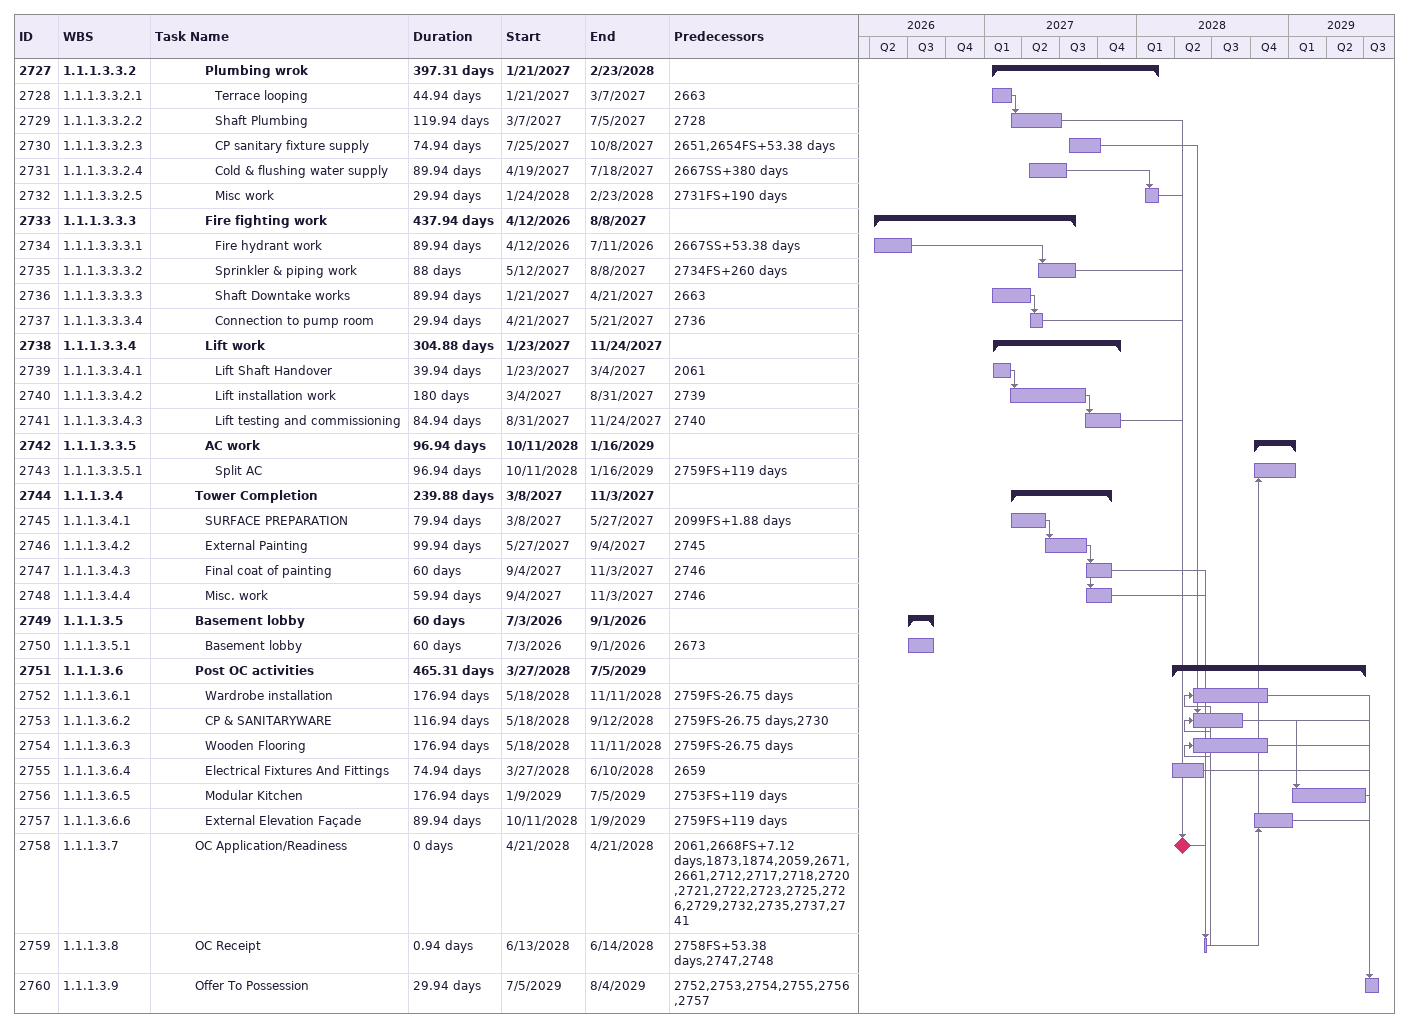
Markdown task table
| ID | WBS | Task | Duration | Start | Finish | Predecessors |
|---|---|---|---|---|---|---|
| 2727 | 1.1.1.3.3.2 | **Plumbing wrok** | 397.31d | 2027-01-21 | 2028-02-23 |  |
| 2728 | 1.1.1.3.3.2.1 | Terrace looping | 44.94d | 2027-01-21 | 2027-03-07 | 2663 |
| 2729 | 1.1.1.3.3.2.2 | Shaft Plumbing | 119.94d | 2027-03-07 | 2027-07-05 | 2728 |
| 2730 | 1.1.1.3.3.2.3 | CP sanitary fixture supply | 74.94d | 2027-07-25 | 2027-10-08 | 2651, 2654FS+53.38d |
| 2731 | 1.1.1.3.3.2.4 | Cold & flushing water supply | 89.94d | 2027-04-19 | 2027-07-18 | 2667SS+380d |
| 2732 | 1.1.1.3.3.2.5 | Misc work | 29.94d | 2028-01-24 | 2028-02-23 | 2731FS+190d |
| 2733 | 1.1.1.3.3.3 | **Fire fighting work** | 437.94d | 2026-04-12 | 2027-08-08 |  |
| 2734 | 1.1.1.3.3.3.1 | Fire hydrant work | 89.94d | 2026-04-12 | 2026-07-11 | 2667SS+53.38d |
| 2735 | 1.1.1.3.3.3.2 | Sprinkler & piping work | 88d | 2027-05-12 | 2027-08-08 | 2734FS+260d |
| 2736 | 1.1.1.3.3.3.3 | Shaft Downtake works | 89.94d | 2027-01-21 | 2027-04-21 | 2663 |
| 2737 | 1.1.1.3.3.3.4 | Connection to pump room | 29.94d | 2027-04-21 | 2027-05-21 | 2736 |
| 2738 | 1.1.1.3.3.4 | **Lift work** | 304.88d | 2027-01-23 | 2027-11-24 |  |
| 2739 | 1.1.1.3.3.4.1 | Lift Shaft Handover | 39.94d | 2027-01-23 | 2027-03-04 | 2061 |
| 2740 | 1.1.1.3.3.4.2 | Lift installation work | 180d | 2027-03-04 | 2027-08-31 | 2739 |
| 2741 | 1.1.1.3.3.4.3 | Lift testing and commissioning | 84.94d | 2027-08-31 | 2027-11-24 | 2740 |
| 2742 | 1.1.1.3.3.5 | **AC work** | 96.94d | 2028-10-11 | 2029-01-16 |  |
| 2743 | 1.1.1.3.3.5.1 | Split AC | 96.94d | 2028-10-11 | 2029-01-16 | 2759FS+119d |
| 2744 | 1.1.1.3.4 | **Tower Completion** | 239.88d | 2027-03-08 | 2027-11-03 |  |
| 2745 | 1.1.1.3.4.1 | SURFACE PREPARATION | 79.94d | 2027-03-08 | 2027-05-27 | 2099FS+1.88d |
| 2746 | 1.1.1.3.4.2 | External Painting | 99.94d | 2027-05-27 | 2027-09-04 | 2745 |
| 2747 | 1.1.1.3.4.3 | Final coat of painting | 60d | 2027-09-04 | 2027-11-03 | 2746 |
| 2748 | 1.1.1.3.4.4 | Misc. work | 59.94d | 2027-09-04 | 2027-11-03 | 2746 |
| 2749 | 1.1.1.3.5 | **Basement lobby** | 60d | 2026-07-03 | 2026-09-01 |  |
| 2750 | 1.1.1.3.5.1 | Basement lobby | 60d | 2026-07-03 | 2026-09-01 | 2673 |
| 2751 | 1.1.1.3.6 | **Post OC activities** | 465.31d | 2028-03-27 | 2029-07-05 |  |
| 2752 | 1.1.1.3.6.1 | Wardrobe installation | 176.94d | 2028-05-18 | 2028-11-11 | 2759FS-26.75d |
| 2753 | 1.1.1.3.6.2 | CP & SANITARYWARE | 116.94d | 2028-05-18 | 2028-09-12 | 2759FS-26.75d, 2730 |
| 2754 | 1.1.1.3.6.3 | Wooden Flooring | 176.94d | 2028-05-18 | 2028-11-11 | 2759FS-26.75d |
| 2755 | 1.1.1.3.6.4 | Electrical Fixtures And Fittings | 74.94d | 2028-03-27 | 2028-06-10 | 2659 |
| 2756 | 1.1.1.3.6.5 | Modular Kitchen | 176.94d | 2029-01-09 | 2029-07-05 | 2753FS+119d |
| 2757 | 1.1.1.3.6.6 | External Elevation Façade | 89.94d | 2028-10-11 | 2029-01-09 | 2759FS+119d |
| 2758 | 1.1.1.3.7 | OC Application/Readiness | 0d | 2028-04-21 | 2028-04-21 | 2061, 2668FS+7.12d, 1873, 1874, 2059, 2671, 2661, 2712, 2717, 2718, 2720, 2721, 2722, 2723, 2725, 2726, 2729, 2732, 2735, 2737, 2741 |
| 2759 | 1.1.1.3.8 | OC Receipt | 0.94d | 2028-06-13 | 2028-06-14 | 2758FS+53.38d, 2747, 2748 |
| 2760 | 1.1.1.3.9 | Offer To Possession | 29.94d | 2029-07-05 | 2029-08-04 | 2752, 2753, 2754, 2755, 2756, 2757 |
